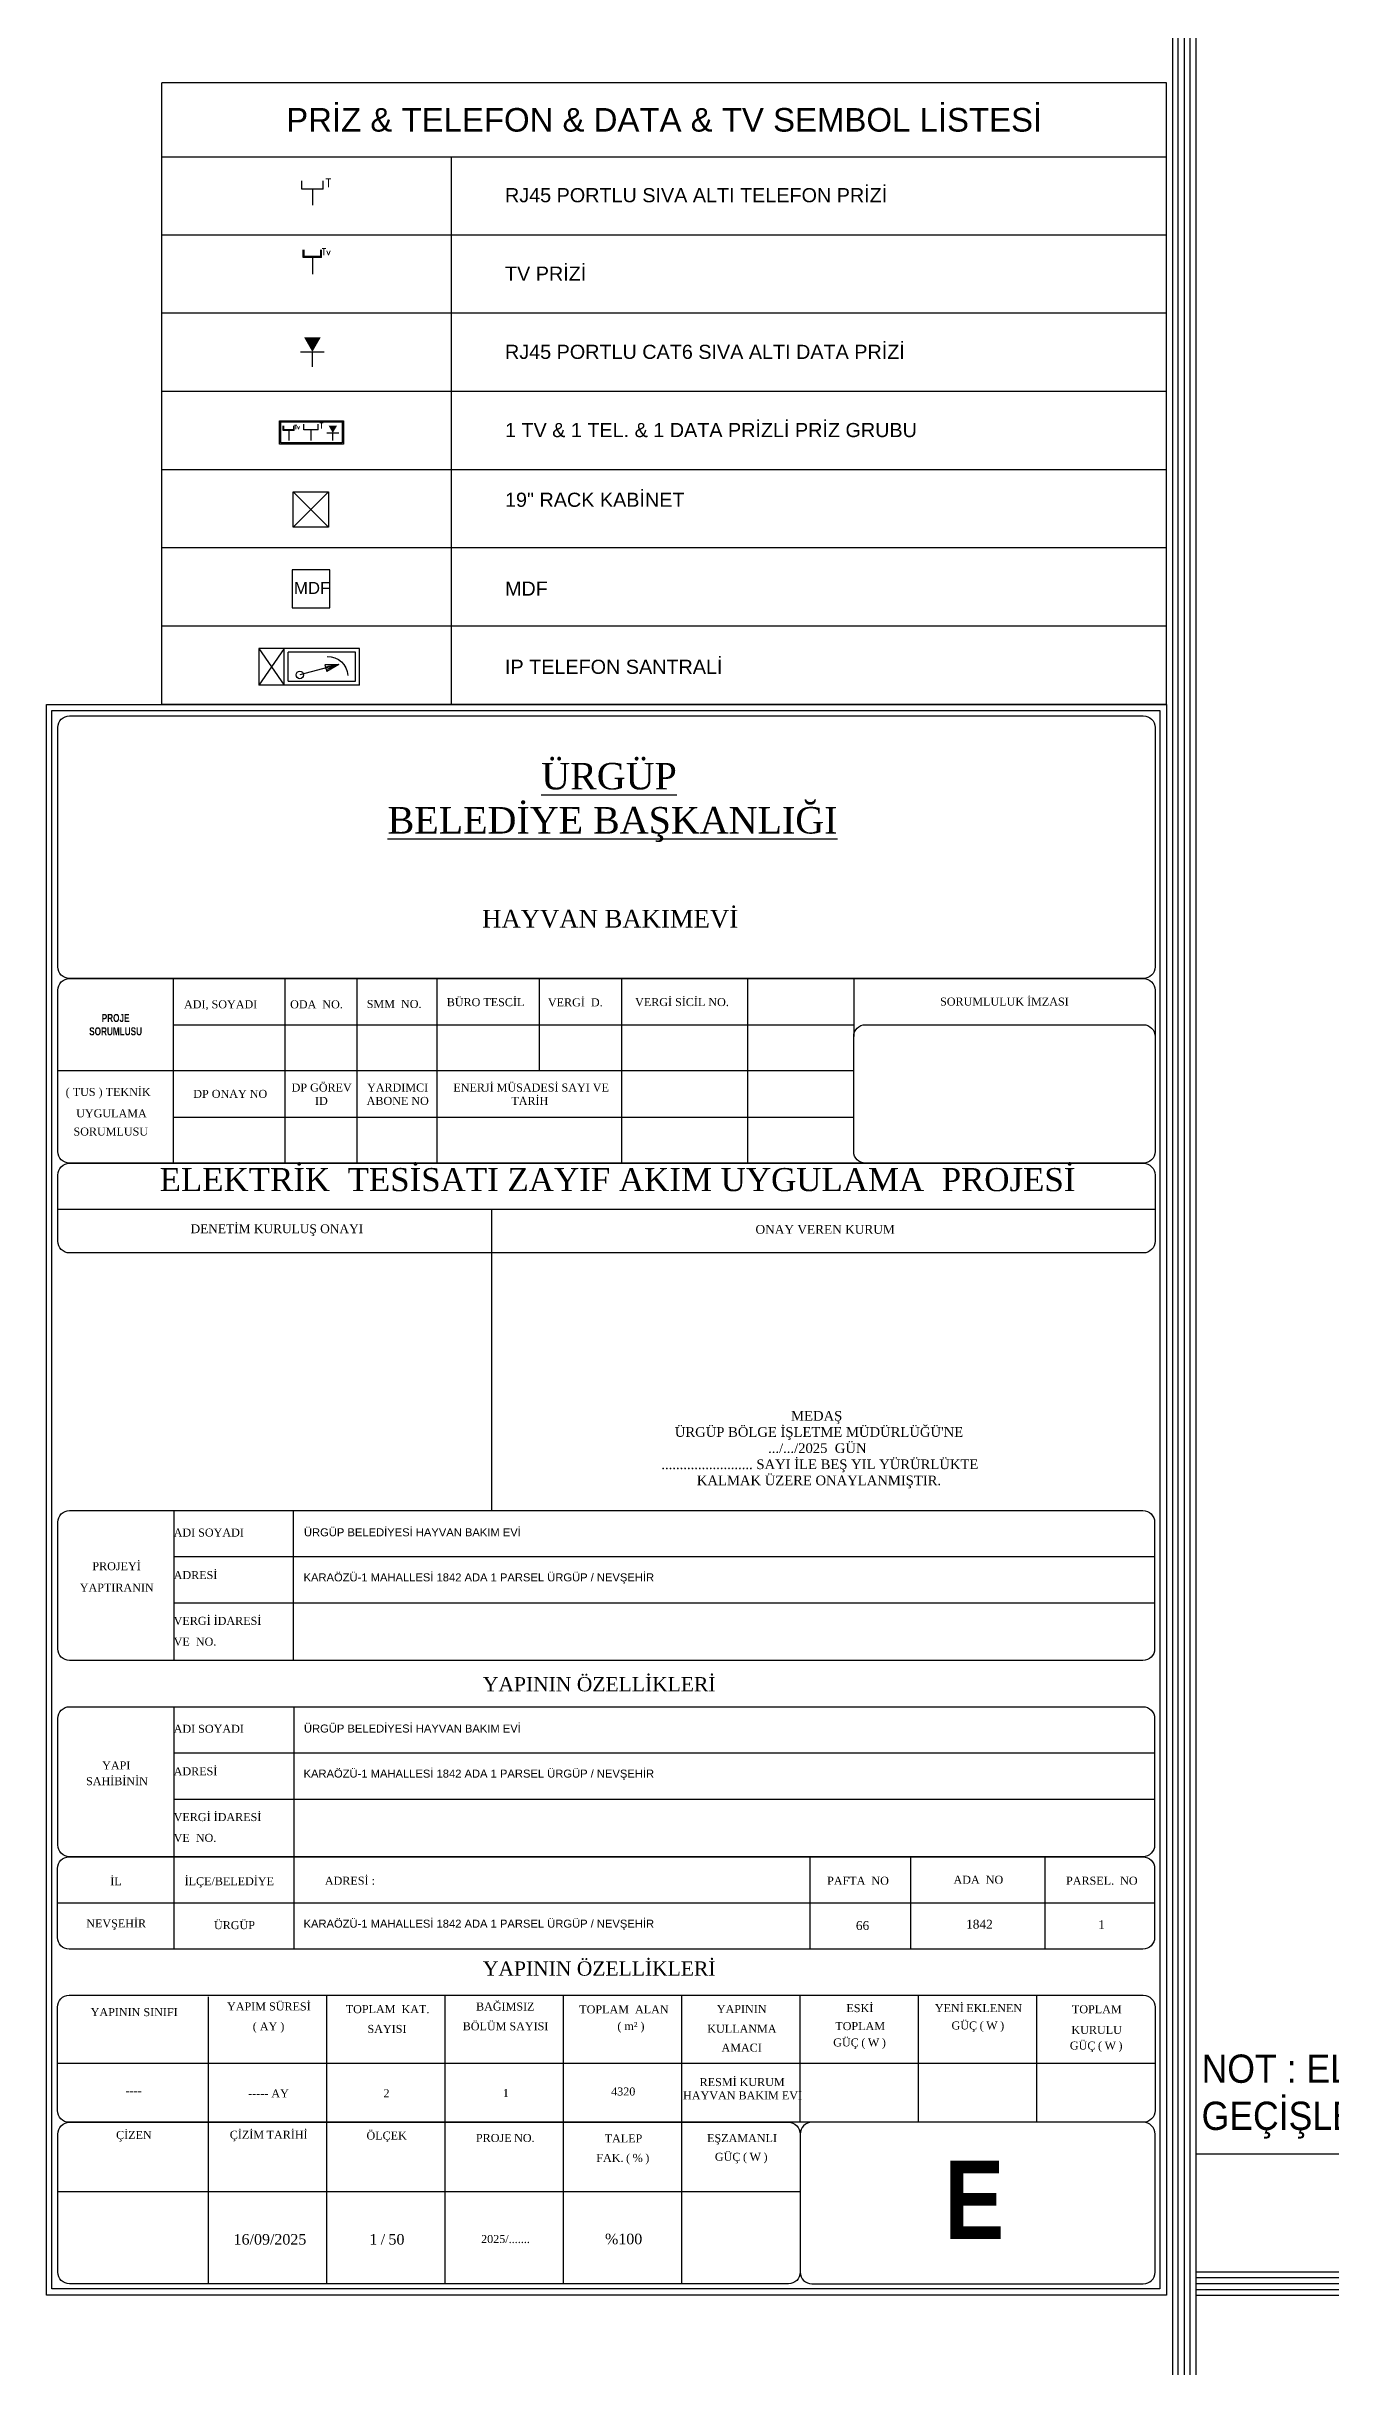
# Model space of a CAD drawing. Header units: millimetres. Extents: x 2046 to 14753, y 2361 to 29276.
# Drawn here: x 2046 to 3135, y 17116 to 19084 of the extents above; entities that cross this region are included whole.
import ezdxf
from ezdxf.enums import TextEntityAlignment as Align

# ---------------------------------------------------------------- set-up
doc = ezdxf.new("R2010")
doc.units = ezdxf.units.MM
for name, color, linetype in [('-GENEL HAT', 3, 'Continuous'), ('BLK-DATA', 2, 'Continuous'), ('BLK-TELEFON', 8, 'Continuous'), ('BLK-TELEFON YAZI', 9, 'Continuous'), ('Elektrik Yazı', 7, 'Continuous'), ('telefon', 6, 'Continuous'), ('tv', 4, 'Continuous')]:
    doc.layers.add(name, color=color, linetype=linetype)
for name, color, linetype, lineweight in [('BLK-TV', 8, 'Continuous', 13), ('priz', 12, 'Continuous', 25), ('TOPRAKLAMA', 44, 'Continuous', 18), ('yazi', 251, 'Continuous', 25)]:
    doc.layers.add(name, color=color, linetype=linetype, lineweight=lineweight)
doc.styles.add('2A ELEKTRİK', font='swissl.ttf', dxfattribs={"height": 10})
doc.styles.add('Elektrik Yazı', font='times.ttf')
doc.styles.add('ROMANS', font='romanstw.shx', dxfattribs={"width": 0.7})
doc.styles.add('UNIVCH', font='arial.ttf', dxfattribs={"width": 0.7, "height": 70})

# ---------------------------------------------------------------- blocks, each defined once
blk = doc.blocks.new('tv')
at = {"layer": 'tv'}
for p, q in [((-7.8, 14.1), (-7.8, 20.6)), ((-7, 15), (-7, 20.6)), ((7, 15), (7, 20.6)), ((7.8, 14.1), (7.8, 20.6)), ((7.8, 14.1), (-7.8, 14.1)), ((7.8, 14.1), (-7.8, 14.1)), ((7, 15), (-7, 15)), ((0, 14.1), (0, 3.6))]:
    blk.add_line(p, q, dxfattribs=at)
blk.add_lwpolyline([(0, 3.6), (0, 0)], dxfattribs=at)
at = {"layer": 'tv', "color": 142, "style": 'ROMANS'}
blk.add_text('Tv', height=5.6, dxfattribs=at).set_placement((7.9, 16.2))
blk = doc.blocks.new('DATA')
at = {"layer": 'BLK-DATA'}
for p, q in [((-10, 12.7), (10, 12.7)), ((0, 0), (0, 12.7))]:
    blk.add_line(p, q, dxfattribs=at)
blk.add_solid([(-7.1, 25.1), (7.1, 25.1), (0, 12.7)], dxfattribs=at)
blk = doc.blocks.new('telefon')
at = {"layer": 'telefon'}
for p, q in [((-10, 15), (-10, 23)), ((10, 15), (10, 23)), ((10, 15), (-10, 15)), ((0, 15), (0, 0))]:
    blk.add_line(p, q, dxfattribs=at)
at = {"layer": 'telefon', "color": 142, "style": 'ROMANS'}
blk.add_text('T', height=8, dxfattribs=at).set_placement((12.3, 16.8))
blk = doc.blocks.new('*U177')
at = {"layer": 'tv'}
for p, q in [((-7.8, 14.1), (-7.8, 20.6)), ((7.8, 14.1), (-7.8, 14.1)), ((7.8, 14.1), (-7.8, 14.1)), ((-7, 15), (-7, 20.6)), ((7, 15), (-7, 15)), ((0, 14.1), (0, 3.6)), ((7, 15), (7, 20.6)), ((7.8, 14.1), (7.8, 20.6))]:
    blk.add_line(p, q, dxfattribs=at)
blk.add_lwpolyline([(0, 3.6), (0, 0)], dxfattribs=at)
at = {"layer": 'tv', "color": 142, "style": 'ROMANS'}
blk.add_text('Tv', height=5.6, dxfattribs=at).set_placement((7.9, 16.2))
blk = doc.blocks.new('ÖZEL NOT')
at = {"layer": 'Elektrik Yazı', "insert": (0, 81.2), "char_height": 24, "width": 884.096, "attachment_point": 1, "style": 'UNIVCH'}
blk.add_mtext('{\\W0.9;NOT : ELEKTRİK TESİSATINDA KOLON VE BACA GEÇİŞLERİNDE TAVAN VEYA ZEMİN KULLANILACAKTIR}', dxfattribs=at)

msp = doc.modelspace()

# ---------------------------------------------------------------- linework, layer by layer
at = {"layer": '-GENEL HAT', "color": 8, "linetype": 'Continuous'}
for p, q in [((2143.477, 18526.093), (2143.477, 19053.576)), ((2995.515, 18526.093), (2995.515, 19053.576)), ((2389.227, 18526.093), (2389.227, 18990.625))]:
    msp.add_line(p, q, dxfattribs=at)
for points in [[(2995.515, 19053.576), (2143.477, 19053.576)], [(2143.477, 18990.625), (2995.515, 18990.625)], [(2995.515, 18924.263), (2143.477, 18924.263)], [(2995.515, 18857.901), (2143.477, 18857.901)], [(2995.515, 18791.54), (2143.477, 18791.54)], [(2995.515, 18725.178), (2143.477, 18725.178)], [(2995.515, 18658.816), (2143.477, 18658.816)], [(2995.515, 18592.455), (2143.477, 18592.455)], [(2995.515, 18526.093), (2143.477, 18526.093)]]:
    msp.add_lwpolyline(points, dxfattribs=at)
at = {"layer": 'BLK-DATA'}
for p, q in [((2254.962, 18676.312), (2254.962, 18706.312)), ((2284.962, 18676.312), (2254.962, 18706.312)), ((2254.962, 18706.312), (2284.962, 18706.312)), ((2284.962, 18706.312), (2254.962, 18676.312)), ((2284.962, 18706.312), (2284.962, 18676.312)), ((2284.962, 18676.312), (2254.962, 18676.312))]:
    msp.add_line(p, q, dxfattribs=at)
at = {"layer": 'BLK-TELEFON'}
for p, q in [((2310.992, 18573.576, 0), (2225.692, 18573.576, 0)), ((2225.692, 18573.576, 0), (2225.692, 18542.484, 0)), ((2225.692, 18573.576, 0), (2247.206, 18542.484, 0)), ((2247.206, 18573.576, 0), (2225.692, 18542.484, 0)), ((2247.206, 18542.484, 0), (2247.206, 18573.576, 0)), ((2307.705, 18570.289, 0), (2250.493, 18570.289, 0)), ((2250.493, 18545.77, 0), (2250.493, 18570.289, 0)), ((2307.705, 18545.77, 0), (2307.705, 18570.289, 0)), ((2310.992, 18542.484, 0), (2310.992, 18573.576, 0)), ((2250.493, 18545.77, 0), (2307.705, 18545.77, 0)), ((2310.992, 18542.484, 0), (2225.692, 18542.484, 0))]:
    msp.add_line(p, q, dxfattribs=at)
at = {"layer": 'BLK-TELEFON YAZI'}
for p, q in [((2293.644, 18559.842, 0), (2260.517, 18551.081, 0)), ((2293.644, 18559.842, 0), (2281.795, 18559.607, 0)), ((2281.795, 18559.607, 0), (2283.366, 18553.941, 0)), ((2290.169, 18559.284, 0), (2283.004, 18558.276, 0)), ((2293.644, 18559.842, 0), (2283.366, 18553.941, 0)), ((2290.522, 18558.676, 0), (2283.549, 18555.77, 0))]:
    msp.add_line(p, q, dxfattribs=at)
at = {"layer": 'BLK-TELEFON YAZI', "elevation": 0}
msp.add_lwpolyline([(2253.897, 18608.049), (2286.027, 18608.049), (2286.027, 18640.179), (2253.897, 18640.179)], close=True, dxfattribs=at)
at = {"layer": 'BLK-TELEFON YAZI', "extrusion": (0, 0, -1)}
msp.add_ellipse((2284.208, 18549.652, 0), major_axis=(12.098, 12.098), ratio=1, start_param=-0.81189197, end_param=0.72879503, dxfattribs=at)
at = {"layer": 'BLK-TELEFON YAZI'}
msp.add_ellipse((2260.517, 18551.081, 0), major_axis=(2.265, 2.265), ratio=1, start_param=5.49778714, end_param=11.78097245, dxfattribs=at)
at = {"layer": 'priz'}
msp.add_lwpolyline([(2243.408, 18750.001), (2243.408, 18763.799), (2243.408, 18766.799), (2279.448, 18766.799), (2297.448, 18766.799), (2297.448, 18747.001), (2282.448, 18747.001), (2243.408, 18747.001)], close=True, dxfattribs=at)
msp.add_lwpolyline([(2244.408, 18750.001), (2244.408, 18750.001), (2244.408, 18750.001), (2244.408, 18763.799), (2244.408, 18765.799), (2279.448, 18765.799), (2296.448, 18765.799), (2296.448, 18748.001), (2281.448, 18748.001), (2244.408, 18748.001), (2244.408, 18750.001)], dxfattribs=at)
at = {"layer": 'yazi'}
for p, q in [((3000.515, 26057.18), (3000.515, 2361.267)), ((3010.515, 26042.18), (3010.515, 2361.267)), ((3020.515, 26032.18), (3020.515, 2361.267)), ((2153.262, 18215.084), (2153.262, 18293.442)), ((2247.929, 18293.442), (2247.929, 18136.726)), ((2308.753, 18293.442), (2308.753, 18136.726)), ((2376.627, 18293.442), (2376.627, 18136.726)), ((2463.463, 18293.442), (2463.463, 18215.084)), ((2533.313, 18293.442), (2533.313, 18136.726)), ((2640.137, 18293.442), (2640.137, 18136.726)), ((2730.258, 18293.442), (2730.258, 18244.263)), ((2153.262, 18254.263), (2730.258, 18254.263)), ((2730.258, 18215.084), (2055.315, 18215.084)), ((2153.262, 18136.726), (2153.262, 18215.084)), ((2730.258, 18175.453), (2153.262, 18175.453)), ((2985.815, 18097.547), (2055.315, 18097.547)), ((2422.923, 18097.547), (2422.923, 17842.069)), ((2153.523, 17842.069), (2153.523, 17714.738)), ((2254.86, 17842.069), (2254.86, 17714.738)), ((2153.523, 17802.89), (2985.815, 17802.89)), ((2153.523, 17763.711), (2985.815, 17763.711)), ((2153.523, 17675.559), (2153.523, 17469.869)), ((2255.487, 17675.559), (2255.487, 17469.869)), ((2153.523, 17636.38), (2985.815, 17636.38)), ((2153.523, 17597.201), (2985.815, 17597.201)), ((2693.28, 17469.869), (2693.28, 17548.227)), ((2778.802, 17469.869), (2778.802, 17548.227)), ((2892.643, 17469.869), (2892.643, 17548.227)), ((2054.959, 17509.048), (2985.46, 17509.048)), ((2183.11, 17185.821), (2183.11, 17429.252)), ((2283.448, 17185.821), (2283.448, 17430.69)), ((2383.786, 17185.821), (2383.786, 17430.69)), ((2484.125, 17185.821), (2484.125, 17430.69)), ((2584.463, 17185.821), (2584.463, 17430.69)), ((2684.801, 17322.948), (2684.801, 17430.69)), ((2785.139, 17322.948), (2785.139, 17430.69)), ((2885.477, 17322.948), (2885.477, 17430.69)), ((2055.315, 17373.042), (2985.815, 17373.042)), ((3020.515, 17296.122), (11459.215, 17296.122)), ((2055.315, 17264.179), (2684.801, 17264.179))]:
    msp.add_line(p, q, dxfattribs=at)
for points in [[(3005.515, 8020.024), (3005.515, 29265.994), (11474.215, 29265.994), (11474.215, 26057.18)], [(3015.515, 8020.024), (3015.515, 29255.994), (11464.215, 29255.994), (11464.215, 26057.18)], [(2045.615, 17176.122), (2045.615, 18526.093), (2995.515, 18526.093), (2995.515, 17176.122), (2045.615, 17176.122)], [(3020.515, 17196.122), (11459.215, 17196.122)], [(3020.515, 17191.122), (11459.215, 17191.122)], [(3020.515, 17186.122), (11459.215, 17186.122)], [(3020.515, 17181.122), (11459.215, 17181.122)], [(3020.515, 17176.122), (11459.215, 17176.122)]]:
    msp.add_lwpolyline(points, dxfattribs=at)
at = {"layer": 'yazi', "lineweight": 30}
msp.add_lwpolyline([(2050.277, 18520.768), (2989.889, 18520.768), (2989.889, 17181.478), (2050.277, 17181.478)], close=True, dxfattribs=at)
for points in [[(2065.315, 18516.393), (2975.815, 18516.393, -0.41421356), (2985.815, 18506.393), (2985.815, 18303.442, -0.41421356), (2975.815, 18293.442), (2065.315, 18293.442, -0.41421356), (2055.315, 18303.442), (2055.315, 18506.393, -0.41421356)], [(2065.315, 18293.446), (2975.815, 18293.446, -0.41421356), (2985.815, 18283.446), (2985.815, 18146.726, -0.41421356), (2975.815, 18136.726), (2065.315, 18136.726, -0.41421356), (2055.315, 18146.726), (2055.315, 18283.446, -0.41421356)], [(2740.258, 18254.263), (2975.815, 18254.263, -0.41421356), (2985.815, 18244.263), (2985.815, 18146.726, -0.41421356), (2975.815, 18136.726), (2740.258, 18136.726, -0.41421356), (2730.258, 18146.726), (2730.258, 18244.263, -0.41421356)], [(2065.315, 18136.726), (2975.815, 18136.726, -0.41421356), (2985.815, 18126.726), (2985.815, 18070.61, -0.41421356), (2975.815, 18060.61), (2065.315, 18060.61, -0.41421356), (2055.315, 18070.61), (2055.315, 18126.726, -0.41421356)], [(2065.315, 17842.069), (2975.46, 17842.069, -0.41421356), (2985.46, 17832.069), (2985.46, 17724.738, -0.41421356), (2975.46, 17714.738), (2065.315, 17714.738, -0.41421356), (2055.315, 17724.738), (2055.315, 17832.069, -0.41421356)], [(2065.315, 17675.559), (2975.46, 17675.559, -0.41421356), (2985.46, 17665.559), (2985.46, 17558.227, -0.41421356), (2975.46, 17548.227), (2065.315, 17548.227, -0.41421356), (2055.315, 17558.227), (2055.315, 17665.559, -0.41421356)], [(2064.959, 17548.227), (2975.46, 17548.227, -0.41421356), (2985.46, 17538.227), (2985.46, 17479.869, -0.41421356), (2975.46, 17469.869), (2064.959, 17469.869, -0.41421356), (2054.959, 17479.869), (2054.959, 17538.227, -0.41421356)], [(2064.959, 17430.69), (2975.815, 17430.69, -0.41421356), (2985.815, 17420.69), (2985.815, 17332.948, -0.41421356), (2975.815, 17322.948), (2064.959, 17322.948, -0.41421356), (2054.959, 17332.948), (2054.959, 17420.69, -0.41421356)], [(2065.315, 17322.948), (2674.801, 17322.948, -0.41421356), (2684.801, 17312.948), (2684.801, 17195.821, -0.41421356), (2674.801, 17185.821), (2065.315, 17185.821, -0.41421356), (2055.315, 17195.821), (2055.315, 17312.948, -0.41421356)], [(2975.815, 17322.948), (2694.801, 17322.948, 0.41421356), (2684.801, 17312.948), (2684.801, 17195.821, 0.41421356), (2694.801, 17185.821), (2975.815, 17185.821, 0.41421356), (2985.815, 17195.821), (2985.815, 17312.948, 0.41421356)]]:
    msp.add_lwpolyline(points, format="xyb", close=True, dxfattribs=at)

# ---------------------------------------------------------------- block references
at = {"layer": 'BLK-DATA'}
msp.add_blockref('DATA', (2271.186, 18812.492), dxfattribs=at)
at = {"layer": 'BLK-DATA', "xscale": 0.5, "yscale": 0.5, "zscale": 0.5}
msp.add_blockref('DATA', (2288.496, 18750.001), dxfattribs=at)
at = {"layer": 'BLK-TV'}
msp.add_blockref('tv', (2271.186, 18891.082), dxfattribs=at)
at = {"layer": 'telefon', "xscale": 0.6, "yscale": 0.6, "zscale": 0.6}
msp.add_blockref('*U177', (2251.11, 18750.001), dxfattribs=at)
at = {"layer": 'TOPRAKLAMA'}
msp.add_blockref('ÖZEL NOT', (3025.271, 17299.227), dxfattribs=at)
at = {"layer": 'tv'}
for p, xscale, yscale, zscale in [((2271.186, 18949.709), 0.8999999999999999, 0.8999999999999999, 0.8999999999999999), ((2269.962, 18750.001), 0.6, 0.6, 0.6)]:
    msp.add_blockref('telefon', p, dxfattribs=dict(at, xscale=xscale, yscale=yscale, zscale=zscale))

# ---------------------------------------------------------------- texts
at = {"layer": '-GENEL HAT', "color": 1, "style": '2A ELEKTRİK'}
msp.add_text('PRİZ & TELEFON & DATA & TV SEMBOL LİSTESİ', height=20, dxfattribs=at).set_placement((2569.496, 19022.1), align=Align.MIDDLE_CENTER)
at = {"layer": '-GENEL HAT', "color": 2, "style": '2A ELEKTRİK'}
for s, p in [('RJ45 PORTLU SIVA ALTI TELEFON PRİZİ', (2434.513, 18952.159)), ('TV PRİZİ', (2434.513, 18885.58))]:
    msp.add_text(s, height=12, dxfattribs=at).set_placement(p)
at = {"layer": '-GENEL HAT', "style": '2A ELEKTRİK'}
for s, p in [('RJ45 PORTLU CAT6 SIVA ALTI DATA PRİZİ ', (2434.513, 18819.218)), ('1 TV & 1 TEL. & 1 DATA PRİZLİ PRİZ GRUBU', (2434.513, 18752.857)), ('19" RACK KABİNET', (2434.513, 18693.705)), ('MDF', (2434.513, 18618.326)), ('IP TELEFON SANTRALİ', (2434.513, 18551.964))]:
    msp.add_text(s, height=12, dxfattribs=at).set_placement(p)
at = {"layer": 'BLK-TELEFON YAZI', "style": '2A ELEKTRİK'}
msp.add_text('MDF', height=10.1745, dxfattribs=at).set_placement((2255.529, 18619.757, 0))
at = {"layer": 'yazi', "lineweight": 30, "style": 'Elektrik Yazı'}
for s, insert, char_height, width, attachment_point in [('\\pi313.41816;{\\L\\C240;\\c2367469;ÜRGÜP\\P\\pi183.13353;BELEDİYE BAŞKANLIĞI}', (2151.813, 18476.393), 22.45617, 737.88668, 1), ('\\pi263.28364;{\\C240;\\c2367469;HAYVAN BAKIMEVİ}', (2151.813, 18351.669), 15, 737.88668, 1), ('ADI, SOYADI', (2162.301, 18274.966), 6.78978, 94.49943, 1), ('ODA  NO.', (2252.255, 18274.947), 6.7898, 94.49943, 1), ('SMM  NO.', (2317.238, 18275.253), 6.7898, 94.49943, 1), ('BÜRO TESCİL', (2385.111, 18276.79), 6.78978, 94.49943, 1), ('VERGİ  D.', (2470.901, 18276.617), 6.7898, 94.49943, 1), ('VERGİ SİCİL NO.', (2544.851, 18276.88), 6.78978, 94.49943, 1), ('SORUMLULUK İMZASI', (2858.036, 18273.852), 6.78978, 255.55773, 5), ('{\\fSwis721 LtCn BT|b1|i0|c162|p34;PROJE\\PSORUMLUSU}', (2104.289, 18254.265), 6.78978, 97.94742, 5), ('( TUS ) TEKNİK', (2061.928, 18200.609), 6.78978, 94.49943, 1), ('\\pi16.89397;DP ONAY NO', (2153.262, 18198.976), 6.78978, 94.49943, 1), ('\\pi5.63223;DP GÖREV \\P\\pi25.43861;ID', (2247.929, 18204.334), 6.78978, 60.82447, 1), ('\\pi8.74842;YARDIMCI\\P\\pi8.39596;ABONE NO', (2308.782, 18204.334), 6.78978, 67.84498, 1), ('\\pi14.09007;ENERJİ MÜSADESİ SAYI VE \\P\\pi63.28293;TARİH', (2376.627, 18204.334), 6.78978, 156.68662, 1), ('UYGULAMA', (2070.858, 18182.444), 6.7898, 94.49943, 1), ('SORUMLUSU', (2068.56, 18166.996), 6.7898, 94.49943, 1), ('\\pi86.2707;ELEKTRİK  TESİSATI ZAYIF AKIM UYGULAMA  PROJESİ      ', (2055.315, 18132.629), 19.58948, 930.50045, 1), ('\\pi112.4776;DENETİM KURULUŞ ONAYI', (2055.315, 18084.861), 7.48818, 367.60848, 1), ('\\pi224.01594;ONAY VEREN KURUM', (2422.923, 18084.322), 7.48818, 562.89198, 1), ('ADI SOYADI', (2153.523, 17826.748), 6.7898, 101.33613, 1), ('{\\fArial|b0|i0|c162|p34;ÜRGÜP BELEDİYESİ HAYVAN BAKIM EVİ}', (2264.016, 17826.956), 6.78978, 520.70736, 1), ('\\pi29.25631;PROJEYİ ', (2055.315, 17798.188), 6.78978, 98.2086, 1), ('\\pi18.58946;YAPTIRANIN', (2055.315, 17780.023), 6.78978, 98.2086, 1), ('ADRESİ', (2153.523, 17790.672), 6.7898, 101.33613, 1), ('{\\fArial|b0|i0|c162|p34;KARAÖZÜ-1 MAHALLESİ 1842 ADA 1 PARSEL ÜRGÜP / NEVŞEHİR}', (2263.672, 17788.708), 6.78978, 519.5868, 1), ('VERGİ İDARESİ', (2153.523, 17751.824), 6.78978, 101.33613, 1), ('VE  NO.', (2153.523, 17734.2), 6.7898, 101.33613, 1), ('YAPININ ÖZELLİKLERİ ', (2415.746, 17700.704), 12.09178, 245.94036, 1), ('ADI SOYADI', (2153.523, 17660.238), 6.7898, 101.33613, 1), ('{\\fArial|b0|i0|c162|p34;ÜRGÜP BELEDİYESİ HAYVAN BAKIM EVİ}', (2264.016, 17660.445), 6.78978, 520.70736, 1), ('\\pi37.57587;YAPI', (2055.315, 17629.178), 6.78978, 98.2086, 1), ('ADRESİ', (2153.523, 17624.161), 6.7898, 101.33613, 1), ('{\\fArial|b0|i0|c162|p34;KARAÖZÜ-1 MAHALLESİ 1842 ADA 1 PARSEL ÜRGÜP / NEVŞEHİR}', (2263.672, 17622.197), 6.78978, 519.5868, 1), ('\\pi23.86904;SAHİBİNİN', (2055.315, 17615.766), 6.78978, 98.2086, 1), ('VERGİ İDARESİ', (2153.523, 17585.314), 6.78978, 101.33613, 1), ('VE  NO.', (2153.523, 17567.689), 6.7898, 101.33613, 1), ('\\pi44.78325;İL', (2054.959, 17530.85), 6.78978, 98.56405, 1), ('İLÇE/BELEDİYE', (2162.793, 17530.919), 6.78978, 109.14684, 1), ('ADRESİ :', (2281.742, 17531.327), 6.7898, 109.14684, 1), ('PAFTA  NO', (2707.661, 17531.327), 6.7898, 109.14684, 1), ('ADA  NO', (2814.86, 17532.162), 6.7898, 109.14684, 1), ('PARSEL.  NO', (2910.301, 17531.327), 6.78978, 109.14684, 1), ('\\pi24.45307;NEVŞEHİR', (2054.959, 17495.116), 6.78978, 98.56405, 1), ('\\pi34.19349;ÜRGÜP', (2153.523, 17493.602), 6.78978, 101.96383, 1), ('{\\fArial|b0|i0|c162|p34;KARAÖZÜ-1 MAHALLESİ 1842 ADA 1 PARSEL ÜRGÜP / NEVŞEHİR}', (2263.672, 17494.866), 6.78978, 519.5868, 1), ('\\pi36.56619;66', (2695.505, 17493.633), 7.495, 83.29684, 1), ('\\pi46.73176;1842', (2778.802, 17494.788), 7.495, 113.84105, 1), ('\\pi44.96553;1', (2892.643, 17494.371), 7.495, 92.81667, 1), ('YAPININ ÖZELLİKLERİ ', (2415.746, 17459.451), 12.09178, 245.94036, 1), ('\\pi15.65966;YAPIM SÜRESİ', (2183.11, 17424.613), 6.78978, 100.33814, 1), ('\\pi26.16253;BAĞIMSIZ', (2383.786, 17424.566), 6.78978, 100.33814, 1), ('\\pi39.255;ESKİ', (2684.801, 17423.181), 6.78978, 100.33814, 1), ('\\pi13.93027;YENİ{\\fTw Cen MT Condensed Extra Bold|b0|i0|c162|p34; }EKLENEN', (2785.139, 17423.181), 6.78978, 100.33814, 1), ('\\pi28.1806;YAPININ SINIFI', (2054.959, 17419.811), 6.78978, 128.15076, 1), ('\\pi37.49514;( AY )', (2183.11, 17407.787), 6.78978, 100.33814, 1), ('\\pi16.00478;TOPLAM  KAT.', (2283.448, 17422.329), 6.78978, 100.33814, 1), ('\\pi34.45027;SAYISI', (2283.448, 17405.579), 6.78978, 100.33814, 1), ('\\pi14.86418;BÖLÜM SAYISI', (2383.786, 17407.816), 6.78978, 100.33814, 1), ('\\pi13.35398;TOPLAM  ALAN', (2484.125, 17422.157), 6.78978, 100.33814, 1), ('\\pi32.86174;     ( m² )', (2484.125, 17407.945), 6.78978, 100.33814, 1), ('\\pi21.62703;KULLANMA', (2584.463, 17405.666), 6.78978, 100.33814, 1), ('\\pi29.6798;YAPININ', (2584.463, 17422.416), 6.78978, 100.33814, 1), ('\\pi29.81687;TOPLAM', (2684.801, 17407.958), 6.78978, 100.33814, 1), ('\\pi28.06763;GÜÇ{\\fTw Cen MT Condensed Extra Bold|b0|i0|c162|p34; }({\\fTw Cen MT Condensed Extra Bold|b0|i0|c162|p34; }W{\\fTw Cen MT Condensed Extra Bold|b0|i0|c162|p34; })', (2785.139, 17408.494), 6.789779, 100.33814, 1), ('\\pi29.42035;KURULU', (2885.477, 17404.697), 6.78978, 100.33814, 1), ('\\pi29.81687;TOPLAM', (2885.477, 17422.236), 6.78978, 100.33814, 1), ('\\pi33.62051;AMACI', (2584.463, 17389.672), 6.78978, 100.33814, 1), ('\\pi28.06763;GÜÇ{\\fTw Cen MT Condensed Extra Bold|b0|i0|c162|p34; }({\\fTw Cen MT Condensed Extra Bold|b0|i0|c162|p34; }W{\\fTw Cen MT Condensed Extra Bold|b0|i0|c162|p34; })', (2684.801, 17394.082), 6.789779, 100.33814, 1), ('\\pi28.06763;GÜÇ{\\fTw Cen MT Condensed Extra Bold|b0|i0|c162|p34; }({\\fTw Cen MT Condensed Extra Bold|b0|i0|c162|p34; }W{\\fTw Cen MT Condensed Extra Bold|b0|i0|c162|p34; })', (2885.477, 17391.443), 6.789779, 100.33814, 1), ('\\pi57.80206;----', (2054.959, 17353.151), 6.78978, 128.15076, 1), ('\\pi33.60583;----- AY', (2183.11, 17350.884), 6.78978, 100.33814, 1), ('\\pi47.97843;2', (2283.448, 17350.996), 6.78978, 100.33814, 1), ('\\pi48.86203;1', (2383.786, 17351.169), 6.78978, 100.33814, 1), ('\\pi40.4005;4320', (2484.125, 17352.458), 6.78978, 100.33814, 1), ('\\pi15.12608;RESMİ KURUM\\P\\pi1.08881;HAYVAN BAKIM EVİ', (2584.463, 17360.456), 6.78978, 100.33814, 1), ('\\pi49.39288;ÇİZEN', (2055.315, 17315.565), 6.78978, 127.79531, 1), ('\\pi18.0105;ÇİZİM{\\fTw Cen MT Condensed Extra Bold|b0|i0|c162|p34; }TARİHİ', (2183.11, 17315.778), 6.78978, 100.33814, 1), ('\\pi33.59604;ÖLÇEK', (2283.448, 17315.078), 6.78978, 100.33814, 1), ('\\pi26.07306;PROJE{\\fTw Cen MT Condensed Extra Bold|b0|i0|c162|p34; }NO.', (2383.786, 17313.02), 6.78978, 100.33814, 1), ('\\pi34.90308;TALEP', (2484.125, 17312.677), 6.78978, 100.33814, 1), ('\\pi21.43367;EŞZAMANLI', (2584.463, 17312.859), 6.78978, 100.33814, 1), ('\\pi27.83021;FAK.{\\fTw Cen MT Condensed Extra Bold|b0|i0|c162|p34; }({\\fTw Cen MT Condensed Extra Bold|b0|i0|c162|p34; }%{\\fTw Cen MT Condensed Extra Bold|b0|i0|c162|p34; })', (2484.125, 17296.095), 6.789779, 100.33814, 1), ('\\pi28.06763;GÜÇ{\\fTw Cen MT Condensed Extra Bold|b0|i0|c162|p34; }({\\fTw Cen MT Condensed Extra Bold|b0|i0|c162|p34; }W{\\fTw Cen MT Condensed Extra Bold|b0|i0|c162|p34; })', (2584.463, 17297.031), 6.789779, 100.33814, 1), ('{\\fTw Cen MT Condensed Extra Bold|b0|i0|c0|p34;E}', (2807.109, 17290.453), 66.57864, 706.61181, 1), ('\\pi21.23639;16/09/2025', (2183.11, 17228.1), 8.96251, 100.33814, 1), ('\\pi36.03032;1{\\fTw Cen MT Condensed Extra Bold|b0|i0|c162|p34; }/{\\fTw Cen MT Condensed Extra Bold|b0|i0|c162|p34; }50', (2283.448, 17228.1), 8.962509, 100.33814, 1), ('\\pi30.44102;2025/.......', (2383.786, 17227.267), 6.78978, 100.33814, 1), ('\\pi35.20033;%100', (2484.125, 17228.423), 8.96251, 100.33814, 1)]:
    msp.add_mtext(s, dxfattribs=dict(at, insert=insert, char_height=char_height, width=width, attachment_point=attachment_point))
at = {"layer": 'yazi', "lineweight": -3, "insert": (2518.082, 17893.641), "char_height": 5.61618, "width": 359.64573, "attachment_point": 4, "style": 'Elektrik Yazı'}
msp.add_mtext("\\pi159.01796;{\\H1.4628x;MEDAŞ \\P\\pi60.4634;ÜRGÜP BÖLGE İŞLETME MÜDÜRLÜĞÜ'NE \\P\\pi139.56648;.../.../2025  GÜN \\P\\pi48.98442;......................... SAYI İLE BEŞ YIL YÜRÜRLÜKTE\\P\\pi79.10341;KALMAK ÜZERE ONAYLANMIŞTIR.}", dxfattribs=at)

doc.saveas('drawing.dxf')
